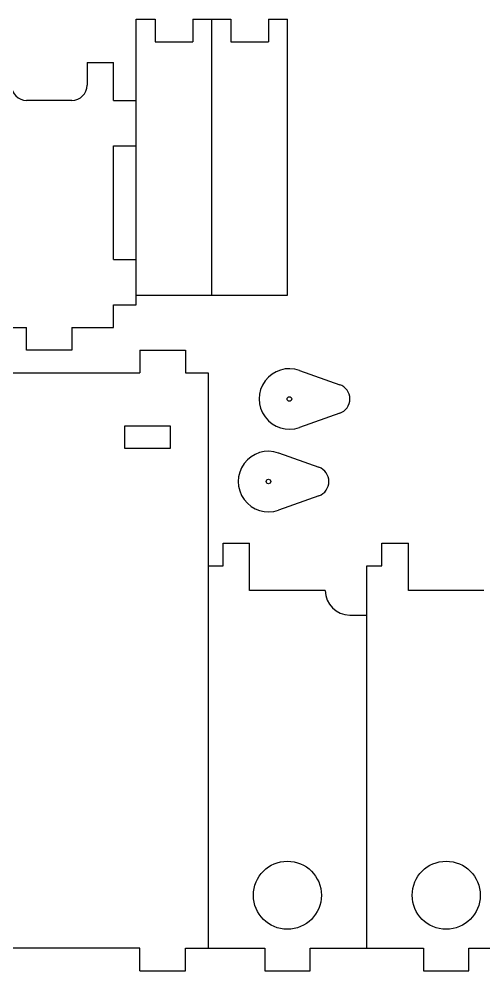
# Model space of a CAD drawing. Header units: millimetres. Extents: x -496 to 15, y 154 to 434.
# Drawn here: x -286.3 to -163.3, y 154.3 to 405.8 of the extents above; entities that cross this region are included whole.
import ezdxf

# ---------------------------------------------------------------- set-up
doc = ezdxf.new("R2010")
doc.units = ezdxf.units.MM

msp = doc.modelspace()

# ---------------------------------------------------------------- linework, layer by layer
at = {"color": 7, "linetype": 'Continuous', "lineweight": 25}
for p, q in [((-255.28, 405.79), (-250.28, 405.79)), ((-255.28, 330.29), (-255.28, 405.79)), ((-250.28, 405.79), (-250.28, 399.79)), ((-240.28, 405.79), (-230.28, 405.79)), ((-240.28, 405.79), (-240.28, 399.79)), ((-235.28, 332.79), (-235.28, 405.79)), ((-230.28, 405.79), (-230.28, 399.79)), ((-220.28, 405.79), (-215.28, 405.79)), ((-220.28, 405.79), (-220.28, 399.79)), ((-215.28, 332.79), (-215.28, 405.79)), ((-250.28, 399.79), (-240.28, 399.79)), ((-230.28, 399.79), (-220.28, 399.79)), ((-268.28, 394.29), (-261.28, 394.29)), ((-268.28, 394.29), (-268.28, 388.29)), ((-261.28, 384.29), (-261.28, 394.29)), ((-272.28, 384.29), (-284.28, 384.29)), ((-261.28, 384.29), (-255.28, 384.29)), ((-261.28, 372.29), (-255.28, 372.29)), ((-261.28, 342.29), (-261.28, 372.29)), ((-261.28, 342.29), (-255.28, 342.29)), ((-255.28, 332.79), (-215.28, 332.79)), ((-261.28, 324.29), (-261.28, 330.29)), ((-261.28, 330.29), (-255.28, 330.29)), ((-295.28, 324.29), (-284.28, 324.29)), ((-284.28, 318.29), (-284.28, 324.29)), ((-272.28, 324.29), (-261.28, 324.29)), ((-272.28, 324.29), (-272.28, 318.29)), ((-272.28, 318.29), (-284.28, 318.29)), ((-254.28, 318.29), (-254.28, 312.29)), ((-254.28, 318.29), (-242.28, 318.29)), ((-242.28, 318.29), (-242.28, 312.29)), ((-294.28, 312.29), (-254.28, 312.29)), ((-242.28, 312.29), (-236.28, 312.29)), ((-236.28, 312.29), (-236.28, 160.29)), ((-212.09, 312.95), (-201.42, 309.18)), ((-201.42, 301.64), (-212.09, 297.86)), ((-258.28, 292.29), (-258.28, 298.29)), ((-258.28, 298.29), (-246.28, 298.29)), ((-246.28, 298.29), (-246.28, 292.29)), ((-246.28, 292.29), (-258.28, 292.29)), ((-217.64, 291.14), (-206.97, 287.37)), ((-206.97, 279.82), (-217.64, 276.05)), ((-232.28, 261.29), (-232.28, 267.29)), ((-232.28, 267.29), (-225.28, 267.29)), ((-225.28, 254.79), (-225.28, 267.29)), ((-190.28, 261.29), (-190.28, 267.29)), ((-190.28, 267.29), (-183.28, 267.29)), ((-183.28, 254.79), (-183.28, 267.29)), ((-236.28, 261.29), (-232.28, 261.29)), ((-194.28, 160.29), (-194.28, 261.29)), ((-194.28, 261.29), (-190.28, 261.29)), ((-205.28, 254.79), (-225.28, 254.79)), ((-163.28, 254.79), (-183.28, 254.79)), ((-198.78, 248.29), (-194.28, 248.29)), ((-254.28, 160.29), (-294.28, 160.29)), ((-254.28, 154.29), (-254.28, 160.29)), ((-242.28, 160.29), (-221.28, 160.29)), ((-242.28, 154.29), (-242.28, 160.29)), ((-221.28, 160.29), (-221.28, 154.29)), ((-209.28, 160.29), (-179.28, 160.29)), ((-209.28, 154.29), (-209.28, 160.29)), ((-179.28, 160.29), (-179.28, 154.29)), ((-167.28, 154.29), (-167.28, 160.29)), ((-167.28, 160.29), (-152.28, 160.29)), ((-254.28, 154.29), (-242.28, 154.29)), ((-221.28, 154.29), (-209.28, 154.29)), ((-179.28, 154.29), (-167.28, 154.29))]:
    msp.add_line(p, q, dxfattribs=at)
for centre, radius in [((-214.75, 305.41), 0.6), ((-220.3, 283.59), 0.6), ((-215.28, 174.29), 9), ((-173.28, 174.29), 9)]:
    msp.add_circle(centre, radius, dxfattribs=at)
for centre, radius, start, end in [((-284.28, 388.29), 4, 180, 270), ((-272.28, 388.29), 4, 270, 0), ((-214.75, 305.41), 8, 70.5288, 289.4712), ((-202.75, 305.41), 4, 289.4712, 70.5288), ((-220.3, 283.59), 8, 70.5288, 289.4712), ((-208.3, 283.59), 4, 289.4712, 70.5288), ((-198.78, 254.79), 6.5, 180, 270)]:
    msp.add_arc(centre, radius, start, end, dxfattribs=at)

doc.saveas('drawing.dxf')
